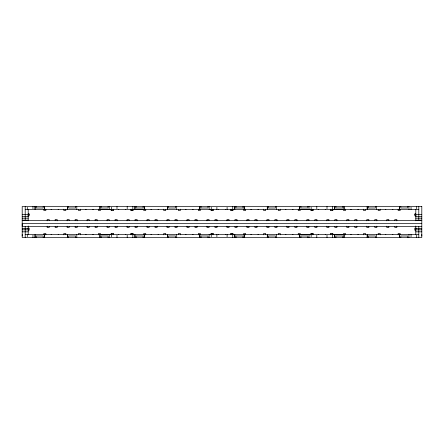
<?xml version="1.0" encoding="UTF-8"?>
<svg xmlns="http://www.w3.org/2000/svg" width="444" height="444" viewBox="0 0 444 444"><rect width="100%" height="100%" fill="white"/><g stroke="black" fill="none" stroke-linecap="round" stroke-linejoin="round"><path stroke-width="0.67" d="M22.2 235.992L22.2 234.493M421.8 235.992L421.8 234.493M25.197 209.507L418.803 209.49M28.194 213.842L29.193 213.842L29.193 215.84L27.922 215.84M415.806 213.842L414.807 213.842L414.807 215.84L416.078 215.84M22.2 214.347L29.193 214.347M414.807 214.347L421.8 214.347M22.2 216.345L28.194 216.345M415.806 216.345L421.8 216.345M22.2 218.176L28.194 218.176M415.806 218.176L421.8 218.176M22.2 220.174L28.194 220.174M415.806 220.174L421.8 220.174M22.2 220.496L421.8 220.496M421.8 223.493L22.2 223.493L22.2 226.49L421.8 226.49M27.922 228.161L29.193 228.161L29.193 230.159L28.194 230.159M416.078 228.161L414.807 228.161L414.807 230.159L415.806 230.159M22.2 228.488L28.194 228.488M415.806 228.488L421.8 228.488M22.2 229.831L28.194 229.831M415.806 229.831L421.8 229.831M22.2 231.829L28.194 231.829M415.806 231.829L421.8 231.829M25.197 234.493L418.803 234.465M418.803 206.51L418.803 220.174M418.803 226.49L418.803 237.49M416.694 206.51L416.694 208.758M416.694 235.242L416.694 237.49M415.806 209.49L415.806 220.768M415.806 226.002L415.806 234.488M411.044 207.259L411.044 209.507M411.044 234.493L411.044 236.741M408.935 206.51L408.98 209.507M408.98 234.493L408.935 237.49M407.797 206.51L407.797 208.008L400.804 208.008L400.804 206.51M407.797 237.49L407.797 235.992L400.804 235.992L400.804 237.49M400.155 209.513L400.155 210.512L398.157 210.512L398.157 209.18M400.155 234.488L400.155 233.489L398.157 233.489L398.157 234.821M399.661 206.51L399.661 209.507M399.661 234.493L399.661 237.49M399.622 206.51L399.622 208.758M399.622 235.242L399.622 237.49M396.825 220.84L396.825 219.508L394.827 219.508L394.827 220.507M396.825 226.168L396.825 227.5L394.827 227.5L394.827 226.501M388.833 220.507L388.833 219.508L386.835 219.508L386.835 220.84M388.833 226.501L388.833 227.5L386.835 227.5L386.835 226.168M380.175 209.18L380.175 210.512L378.177 210.512L378.177 209.513M380.175 234.821L380.175 233.489L378.177 233.489L378.177 234.488M376.845 220.84L376.845 219.508L374.847 219.508L374.847 220.507M376.845 226.168L376.845 227.5L374.847 227.5L374.847 226.501M376.49 206.51L376.49 209.507M376.529 234.493L376.49 237.49M375.346 206.51L375.346 208.008L368.354 208.008L368.354 206.51M375.346 237.49L375.346 235.992L368.354 235.992L368.354 237.49M368.853 220.507L368.853 219.508L366.855 219.508L366.855 220.84M368.853 226.501L368.853 227.5L366.855 227.5L366.855 226.168M367.216 209.507L367.216 206.51L367.171 208.758M367.216 234.493L367.216 237.49L367.171 235.242M365.523 209.513L365.523 210.512L363.525 210.512L363.525 209.18M365.523 234.488L365.523 233.489L363.525 233.489L363.525 234.821M356.865 220.84L356.865 219.508L354.867 219.508L354.867 220.507M356.865 226.168L356.865 227.5L354.867 227.5L354.867 226.501M348.873 220.507L348.873 219.508L346.875 219.508L346.875 220.84M348.873 226.501L348.873 227.5L346.875 227.5L346.875 226.168M345.543 209.18L345.543 210.512L343.545 210.512L343.545 209.513L332.889 209.507L332.889 210.506L330.658 210.517L330.658 209.518M345.543 234.821L345.543 233.489L343.545 233.489L343.545 234.488L332.889 234.493L332.889 233.494L330.658 233.494L330.658 234.493M344.078 207.259L344.078 209.507M344.078 234.493L344.078 236.741M344.039 206.51L344.039 209.507M344.039 234.493L344.039 237.49M342.896 206.51L342.896 208.008L335.903 208.008L335.903 206.51M342.896 237.49L342.896 235.992L335.903 235.992L335.903 237.49M336.885 220.84L336.885 219.508L334.887 219.508L334.887 220.507M336.885 226.168L336.885 227.5L334.887 227.5L334.887 226.501M334.759 209.507L334.759 206.51L334.721 208.758M334.759 234.493L334.759 237.49L334.721 235.242M332.656 206.51L332.656 208.758M332.656 209.185L332.656 210.517M332.656 233.494L332.656 234.826M332.656 235.242L332.656 237.49M330.891 209.174L330.891 210.506M330.891 233.494L330.891 234.826M328.893 220.507L328.893 219.508L326.895 219.508L326.895 220.84M328.893 226.501L328.893 227.5L326.895 227.5L326.895 226.168M327.006 206.51L327.006 208.758M327.006 235.242L327.006 237.49M316.905 220.84L316.905 219.508L314.907 219.508L314.907 220.507M316.905 226.168L316.905 227.5L314.907 227.5L314.907 226.501M316.794 206.51L316.794 208.758M316.794 235.242L316.794 237.49M313.142 209.518L313.142 210.517L310.911 210.506L310.911 209.507L300.255 209.513L300.255 210.512L298.257 210.512L298.257 209.18M313.142 234.493L313.142 233.494L310.911 233.494L310.911 234.493L300.255 234.488L300.255 233.489L298.257 233.489L298.257 234.821M312.909 209.174L312.909 210.506M312.909 233.494L312.909 234.826M311.144 207.259L311.144 210.517M311.144 233.494L311.144 236.741M309.035 206.51L309.035 209.507M309.079 234.493L309.035 237.49M308.913 220.507L308.913 219.508L306.915 219.508L306.915 220.84M308.913 226.501L308.913 227.5L306.915 227.5L306.915 226.168M307.897 206.51L307.897 208.008L300.904 208.008L300.904 206.51M307.897 237.49L307.897 235.992L300.904 235.992L300.904 237.49M299.761 206.51L299.761 209.507M299.761 234.493L299.761 237.49M299.722 206.51L299.722 208.758M299.722 235.242L299.722 237.49M296.925 220.84L296.925 219.508L294.927 219.508L294.927 220.507M296.925 226.168L296.925 227.5L294.927 227.5L294.927 226.501M288.933 220.507L288.933 219.508L286.935 219.508L286.935 220.84M288.933 226.501L288.933 227.5L286.935 227.5L286.935 226.168M280.275 209.18L280.275 210.512L278.277 210.512L278.277 209.513M280.275 234.821L280.275 233.489L278.277 233.489L278.277 234.488M276.945 220.84L276.945 219.508L274.947 219.508L274.947 220.507M276.945 226.168L276.945 227.5L274.947 227.5L274.947 226.501M276.59 206.51L276.629 209.507M276.629 234.493L276.59 237.49M275.447 206.51L275.447 208.008L268.454 208.008L268.454 206.51M275.447 237.49L275.447 235.992L268.454 235.992L268.454 237.49M268.953 220.507L268.953 219.508L266.955 219.508L266.955 220.84M268.953 226.501L268.953 227.5L266.955 227.5L266.955 226.168M267.316 209.507L267.316 206.51L267.271 208.758M267.316 234.493L267.316 237.49L267.271 235.242M265.623 209.513L265.623 210.512L263.625 210.512L263.625 209.18M265.623 234.488L265.623 233.489L263.625 233.489L263.625 234.821M256.965 220.84L256.965 219.508L254.967 219.508L254.967 220.507M256.965 226.168L256.965 227.5L254.967 227.5L254.967 226.501M248.973 220.507L248.973 219.508L246.975 219.508L246.975 220.84M248.973 226.501L248.973 227.5L246.975 227.5L246.975 226.168M245.643 209.18L245.643 210.512L243.645 210.512L243.645 209.513M245.643 234.821L245.643 233.489L243.645 233.489L243.645 234.488M244.178 207.259L244.178 209.507M244.178 234.493L244.178 236.741M244.139 206.51L244.139 209.507M244.139 234.493L244.139 237.49M242.996 206.51L242.996 208.008L236.003 208.008L236.003 206.51M242.996 237.49L242.996 235.992L236.003 235.992L236.003 237.49M236.985 220.84L236.985 219.508L234.987 219.508L234.987 220.507M236.985 226.168L236.985 227.5L234.987 227.5L234.987 226.501M234.859 209.507L234.859 206.51L234.821 208.758M234.859 234.493L234.859 237.49L234.821 235.242M232.989 209.513L232.989 210.512L230.758 210.517L230.758 209.518M232.989 234.488L232.989 233.489L230.758 233.494L230.758 234.493M232.756 206.51L232.756 208.758M232.756 209.185L232.756 210.517M232.756 233.494L232.756 234.826M232.756 235.242L232.756 237.49M230.991 209.18L230.991 210.512M230.991 233.489L230.991 234.821M228.993 220.507L228.993 219.508L226.995 219.508L226.995 220.84M228.993 226.501L228.993 227.5L226.995 227.5L226.995 226.168M227.106 207.259L227.106 209.507M227.106 234.493L227.106 236.741M217.005 220.84L217.005 219.508L215.007 219.508L215.007 220.507M217.005 226.168L217.005 227.5L215.007 227.5L215.007 226.501M216.894 207.259L216.894 209.507M216.894 234.493L216.894 236.741M213.242 209.518L213.242 210.517L211.011 210.512L211.011 209.513M213.242 234.493L213.242 233.494L211.011 233.489L211.011 234.488M213.009 209.18L213.009 210.512M213.009 233.489L213.009 234.821M211.244 207.259L211.244 210.517M211.244 233.494L211.244 236.741M209.135 206.51L209.18 209.507M209.135 234.493L209.135 237.49M209.013 220.507L209.013 219.508L207.015 219.508L207.015 220.84M209.013 226.501L209.013 227.5L207.015 227.5L207.015 226.168M207.997 206.51L207.997 208.008L201.004 208.008L201.004 206.51M207.997 237.49L207.997 235.992L201.004 235.992L201.004 237.49M200.355 209.513L200.355 210.512L198.357 210.512L198.357 209.18M200.355 234.488L200.355 233.489L198.357 233.489L198.357 234.821M199.867 206.51L199.867 209.507M199.867 234.493L199.867 237.49M199.822 206.51L199.822 208.758M199.822 235.242L199.822 237.49M197.025 220.84L197.025 219.508L195.027 219.508L195.027 220.507M197.025 226.168L197.025 227.5L195.027 227.5L195.027 226.501M189.033 220.507L189.033 219.508L187.035 219.508L187.035 220.84M189.033 226.501L189.033 227.5L187.035 227.5L187.035 226.168M180.375 209.18L180.375 210.512L178.377 210.512L178.377 209.513M180.375 234.821L180.375 233.489L178.377 233.489L178.377 234.488M177.045 220.84L177.045 219.508L175.047 219.508L175.047 220.507M177.045 226.168L177.045 227.5L175.047 227.5L175.047 226.501M176.69 206.51L176.729 209.507M176.729 234.493L176.69 237.49M175.547 206.51L175.547 208.008L168.554 208.008L168.554 206.51M175.547 237.49L175.547 235.992L168.554 235.992L168.554 237.49M169.053 220.507L169.053 219.508L167.055 219.508L167.055 220.84M169.053 226.501L169.053 227.5L167.055 227.5L167.055 226.168M167.416 209.507L167.416 206.51L167.371 208.758M167.416 234.493L167.416 237.49L167.371 235.242M165.723 209.513L165.723 210.512L163.725 210.512L163.725 209.18M165.723 234.488L165.723 233.489L163.725 233.489L163.725 234.821M157.065 220.84L157.065 219.508L155.067 219.508L155.067 220.507M157.065 226.168L157.065 227.5L155.067 227.5L155.067 226.501M149.073 220.507L149.073 219.508L147.075 219.508L147.075 220.84M149.073 226.501L149.073 227.5L147.075 227.5L147.075 226.168M145.743 209.18L145.743 210.512L143.745 210.512L143.745 209.513L133.089 209.507L133.089 210.506L130.858 210.517L130.858 209.518M145.743 234.821L145.743 233.489L143.745 233.489L143.745 234.488M144.278 207.259L144.278 209.507M144.278 234.493L144.278 236.741M144.239 206.51L144.239 209.507M144.239 234.493L144.239 237.49M143.096 206.51L143.096 208.008L136.103 208.008L136.103 206.51M143.096 237.49L143.096 235.992L136.103 235.992L136.103 237.49M137.085 220.84L137.085 219.508L135.087 219.508L135.087 220.507M137.085 226.168L137.085 227.5L135.087 227.5L135.087 226.501M134.959 209.507L134.959 206.51L134.921 208.758M134.959 234.493L134.959 237.49L134.921 235.242M133.089 234.493L133.089 233.494L130.858 233.494L130.858 234.493M132.856 206.51L132.856 208.758M132.856 209.185L132.856 210.517M132.856 233.494L132.856 234.826M132.856 235.242L132.856 237.49M131.091 209.174L131.091 210.506M131.091 233.494L131.091 234.826M129.093 220.507L129.093 219.508L127.095 219.508L127.095 220.84M129.093 226.501L129.093 227.5L127.095 227.5L127.095 226.168M127.206 206.51L127.206 208.758M127.206 235.242L127.206 237.49M117.105 220.84L117.105 219.508L115.107 219.508L115.107 220.507M117.105 226.168L117.105 227.5L115.107 227.5L115.107 226.501M116.994 206.51L116.994 208.758M116.994 235.242L116.994 237.49M113.342 209.518L113.342 210.517L111.111 210.506L111.111 209.507L100.455 209.513L100.455 210.512L98.457 210.512L98.457 209.18M113.342 234.493L113.342 233.494L111.111 233.494L111.111 234.493L100.455 234.488L100.455 233.489L98.457 233.489L98.457 234.821M113.109 209.174L113.109 210.506M113.109 233.494L113.109 234.826M111.344 207.259L111.344 210.517M111.344 233.494L111.344 236.741M109.235 206.51L109.28 209.507M109.28 234.493L109.235 237.49M109.113 220.507L109.113 219.508L107.115 219.508L107.115 220.84M109.113 226.501L109.113 227.5L107.115 227.5L107.115 226.168M108.097 206.51L108.097 208.008L101.104 208.008L101.104 206.51M108.097 237.49L108.097 235.992L101.104 235.992L101.104 237.49M99.967 206.51L99.967 209.507M99.967 234.493L99.967 237.49M99.922 206.51L99.922 208.758M99.922 235.242L99.922 237.49M97.125 220.84L97.125 219.508L95.127 219.508L95.127 220.507M97.125 226.168L97.125 227.5L95.127 227.5L95.127 226.501M89.133 220.507L89.133 219.508L87.135 219.508L87.135 220.84M89.133 226.501L89.133 227.5L87.135 227.5L87.135 226.168M80.475 209.18L80.475 210.512L78.477 210.512L78.477 209.513M80.475 234.821L80.475 233.489L78.477 233.489L78.477 234.488M77.145 220.84L77.145 219.508L75.147 219.508L75.147 220.507M77.145 226.168L77.145 227.5L75.147 227.5L75.147 226.501M76.79 206.51L76.829 209.507M76.829 234.493L76.79 237.49M75.647 206.51L75.647 208.008L68.654 208.008L68.654 206.51M75.647 237.49L75.647 235.992L68.654 235.992L68.654 237.49M69.153 220.507L69.153 219.508L67.155 219.508L67.155 220.84M69.153 226.501L69.153 227.5L67.155 227.5L67.155 226.168M67.516 209.507L67.516 206.51L67.471 208.758M67.516 234.493L67.516 237.49L67.471 235.242M65.823 209.513L65.823 210.512L63.825 210.512L63.825 209.18M65.823 234.488L65.823 233.489L63.825 233.489L63.825 234.821M57.165 220.84L57.165 219.508L55.167 219.508L55.167 220.507M57.165 226.168L57.165 227.5L55.167 227.5L55.167 226.501M49.173 220.507L49.173 219.508L47.175 219.508L47.175 220.84M49.173 226.501L49.173 227.5L47.175 227.5L47.175 226.168M45.843 209.18L45.843 210.512L43.845 210.512L43.845 209.513M45.843 234.821L45.843 233.489L43.845 233.489L43.845 234.488M44.378 207.259L44.378 209.507M44.378 234.493L44.378 236.741M44.339 206.51L44.339 209.507M44.339 234.493L44.339 237.49M43.196 206.51L43.196 208.008L36.203 208.008L36.203 206.51M43.196 237.49L43.196 235.992L36.203 235.992L36.203 237.49M35.059 209.507L35.059 206.51L35.021 208.758M35.059 234.493L35.059 237.49L35.021 235.242M32.956 206.51L32.956 208.758M32.956 235.242L32.956 237.49M28.194 209.49L28.194 220.768M28.194 226.002L28.194 234.488M27.306 207.259L27.306 209.507M27.306 234.493L27.306 236.741M25.197 206.51L25.197 220.174M25.197 226.49L25.197 237.49M225.33 234.488A0.749 0.749 0 0 1 225.741 234.61M218.259 234.61A0.749 0.749 0 0 1 218.67 234.488M392.496 234.488A0.749 0.749 0 0 1 392.907 234.61M385.425 234.61A0.749 0.749 0 0 1 385.836 234.488M357.864 234.488A0.749 0.749 0 0 1 358.275 234.61M350.793 234.61A0.749 0.749 0 0 1 351.204 234.488M292.596 234.488A0.749 0.749 0 0 1 293.007 234.61M285.525 234.61A0.749 0.749 0 0 1 285.936 234.488M257.964 234.488A0.749 0.749 0 0 1 258.375 234.61M250.893 234.61A0.749 0.749 0 0 1 251.304 234.488M325.23 234.493A0.749 0.749 0 0 1 325.641 234.615M318.159 234.615A0.749 0.749 0 0 1 318.57 234.493M58.164 234.488A0.749 0.749 0 0 1 58.575 234.61M51.093 234.61A0.749 0.749 0 0 1 51.504 234.488M92.796 234.488A0.749 0.749 0 0 1 93.207 234.61M85.725 234.61A0.749 0.749 0 0 1 86.136 234.488M158.064 234.488A0.749 0.749 0 0 1 158.475 234.61M150.993 234.61A0.749 0.749 0 0 1 151.404 234.488M192.696 234.488A0.749 0.749 0 0 1 193.107 234.61M185.625 234.61A0.749 0.749 0 0 1 186.036 234.488M125.43 234.493A0.749 0.749 0 0 1 125.841 234.615M118.359 234.615A0.749 0.749 0 0 1 118.77 234.493M218.67 209.513A0.749 0.749 0 0 1 218.259 209.39M225.741 209.39A0.749 0.749 0 0 1 225.33 209.513M385.836 209.513A0.749 0.749 0 0 1 385.425 209.39M392.907 209.39A0.749 0.749 0 0 1 392.496 209.513M351.204 209.513A0.749 0.749 0 0 1 350.793 209.39M358.275 209.39A0.749 0.749 0 0 1 357.864 209.513M285.936 209.513A0.749 0.749 0 0 1 285.525 209.39M293.007 209.39A0.749 0.749 0 0 1 292.596 209.513M251.304 209.513A0.749 0.749 0 0 1 250.893 209.39M258.375 209.39A0.749 0.749 0 0 1 257.964 209.513M318.57 209.507A0.749 0.749 0 0 1 318.159 209.385M325.641 209.385A0.749 0.749 0 0 1 325.23 209.507M51.504 209.513A0.749 0.749 0 0 1 51.093 209.39M58.575 209.39A0.749 0.749 0 0 1 58.164 209.513M86.136 209.513A0.749 0.749 0 0 1 85.725 209.39M93.207 209.39A0.749 0.749 0 0 1 92.796 209.513M151.404 209.513A0.749 0.749 0 0 1 150.993 209.39M158.475 209.39A0.749 0.749 0 0 1 158.064 209.513M186.036 209.513A0.749 0.749 0 0 1 185.625 209.39M193.107 209.39A0.749 0.749 0 0 1 192.696 209.513M118.77 209.507A0.749 0.749 0 0 1 118.359 209.385M125.841 209.385A0.749 0.749 0 0 1 125.43 209.507M421.8 206.521L22.2 206.51L22.2 237.49L421.8 237.49L421.8 206.51"/></g></svg>
